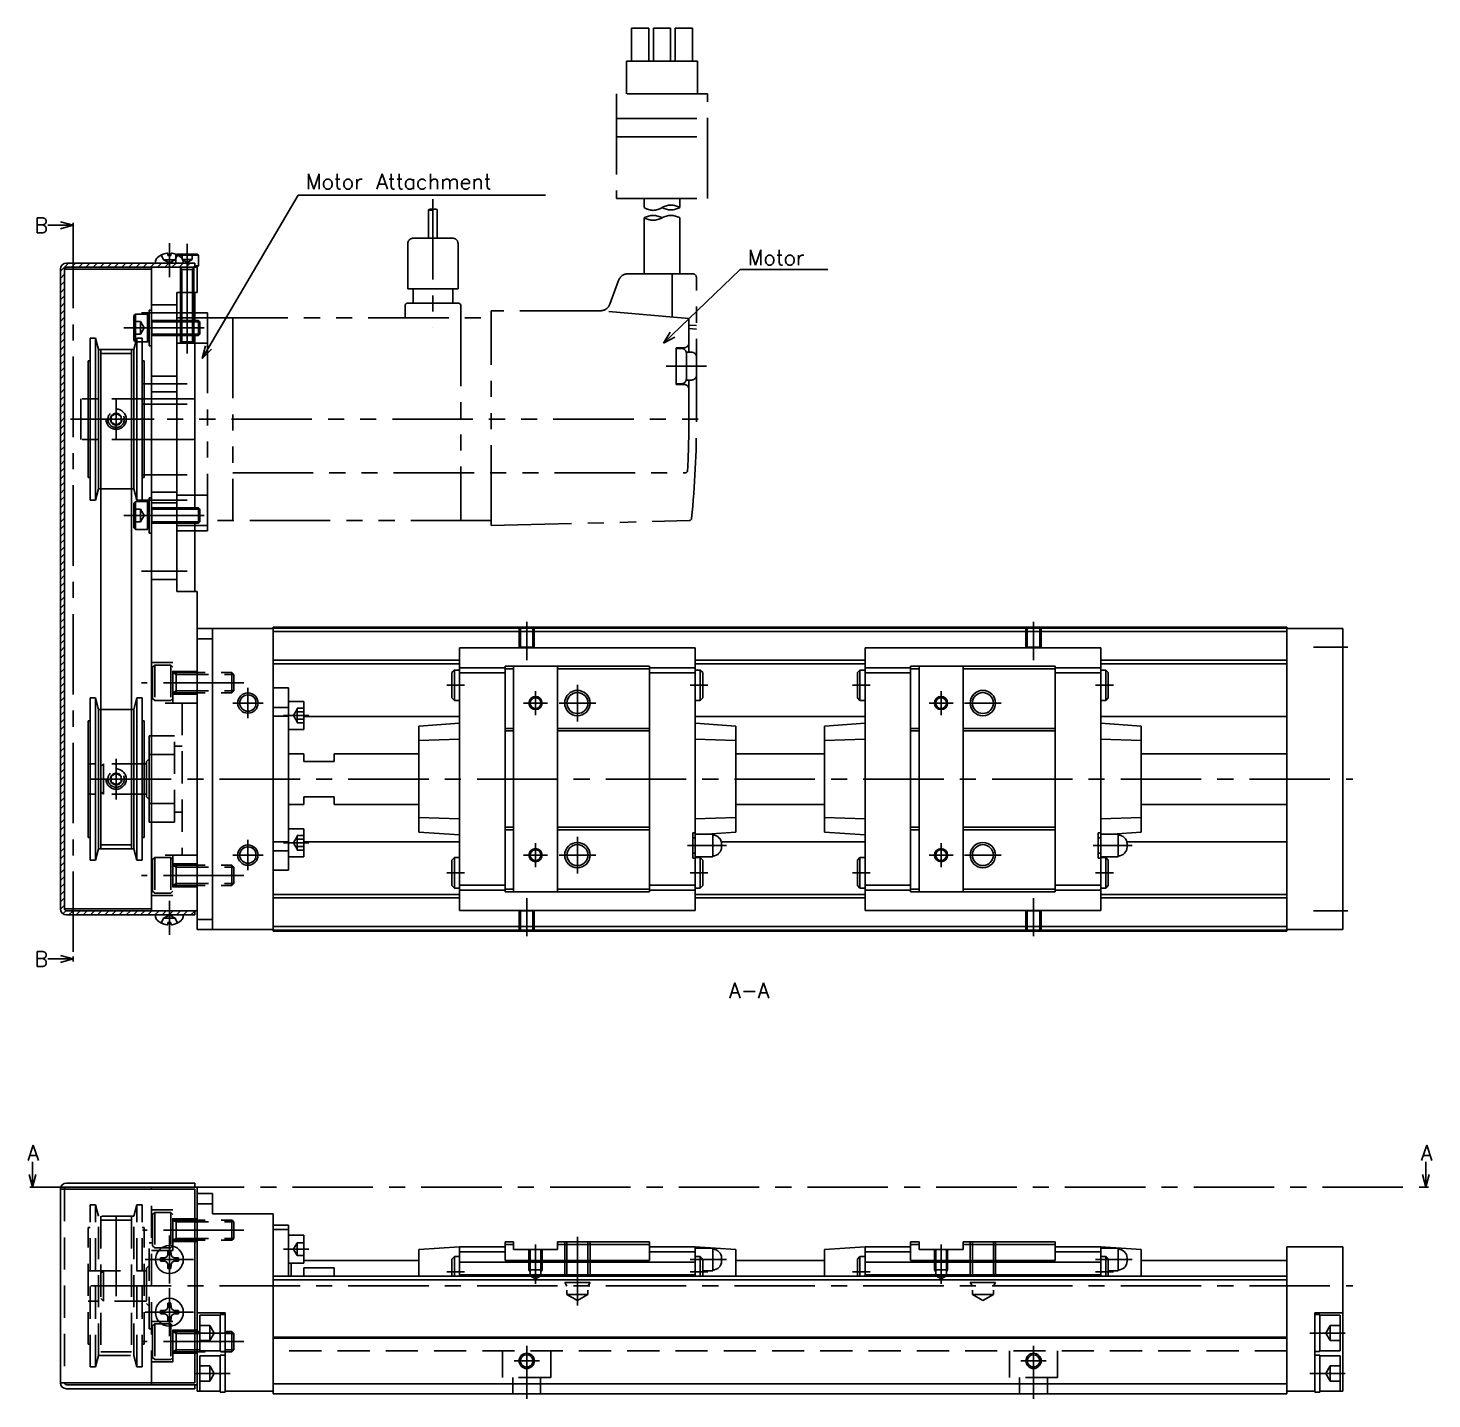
# Model space of a CAD drawing. Extents: x -2 to 523, y -8 to 279.
# Drawn here: x 246.4 to 523.4, y 9 to 279.5 of the extents above; entities that cross this region are included whole.
import ezdxf

# ---------------------------------------------------------------- set-up
doc = ezdxf.new("R2010")
doc.units = 0
doc.header["$LTSCALE"] = 0.5
for name, pattern in [('CENTER', [50.8, 31.75, -6.35, 6.35, -6.35]), ('DASHED', [19.05, 12.7, -6.35]), ('PHANTOM', [63.5, 31.75, -6.35, 6.35, -6.35, 6.35, -6.35])]:
    doc.linetypes.add(name, pattern=pattern)
doc.layers.get('0').update_dxf_attribs({"linetype": 'CONTINUOUS'})
for name, color, linetype in [('MSM_CENTER', 1, 'CENTER'), ('MSM_CONTINUOUS', 7, 'CONTINUOUS'), ('MSM_DASHED', 4, 'DASHED'), ('MSM_IMAGINARY', 6, 'PHANTOM'), ('MSM_NARROW', 5, 'CONTINUOUS'), ('MSM_PART_NUMBER', 7, 'CONTINUOUS')]:
    doc.layers.add(name, color=color, linetype=linetype)
doc.styles.get("Standard").update_dxf_attribs({"font": 'txt.shx', "height": 3, "bigfont": 'bigfont.shx'})

msp = doc.modelspace()

# ---------------------------------------------------------------- linework, layer by layer
for p, q in [((280.26, 25.5), (280.26, 18.5)), ((280.26, 17.5), (280.26, 10.5))]:
    msp.add_line(p, q)
at = {"layer": 'MSM_CENTER'}
for p, q in [((255.26, 240.06), (255.26, 96.3)), ((274.26, 237.06), (274.26, 230.3)), ((277.76, 236.9), (277.76, 215.3)), ((277.76, 223.3), (268.76, 223.3)), ((265.26, 220.3), (282.26, 220.3)), ((277.76, 209.3), (268.76, 209.3)), ((263.76, 206.3), (263.76, 198.3)), ((277.76, 205.3), (268.76, 205.3)), ((256.26, 202.3), (271.26, 202.3)), ((277.76, 191.3), (268.76, 191.3)), ((277.76, 186.3), (268.76, 186.3)), ((265.26, 183.3), (282.26, 183.3)), ((277.76, 172.3), (268.76, 172.3)), ((344.76, 162.3), (344.76, 154.79)), ((444.76, 162.3), (444.76, 154.79)), ((500.01, 157.3), (506.76, 157.3)), ((288.96, 150.3), (268.76, 150.3)), ((329.01, 149.8), (332.51, 149.8)), ((354.76, 142.67), (354.76, 149.92)), ((380.51, 149.8), (377.01, 149.8)), ((409.01, 149.8), (412.51, 149.8)), ((460.51, 149.8), (457.01, 149.8)), ((289.76, 143.3), (289.76, 149.3)), ((346.51, 143.93), (346.51, 148.66)), ((426.51, 143.93), (426.51, 148.66)), ((286.76, 146.3), (292.76, 146.3)), ((348.88, 146.3), (344.15, 146.3)), ((351.14, 146.3), (358.39, 146.3)), ((428.88, 146.3), (424.15, 146.3)), ((431.14, 146.3), (438.39, 146.3)), ((296.76, 143.85), (301.76, 143.85)), ((263.76, 135.3), (263.76, 127.3)), ((258.76, 131.3), (507.76, 131.3)), ((289.76, 119.3), (289.76, 113.3)), ((354.76, 112.67), (354.76, 119.92)), ((296.76, 118.74), (301.76, 118.74)), ((346.51, 113.93), (346.51, 118.66)), ((376.51, 118.2), (384.21, 118.2)), ((426.51, 113.93), (426.51, 118.66)), ((456.51, 118.2), (464.21, 118.2)), ((286.76, 116.3), (292.76, 116.3)), ((348.88, 116.3), (344.15, 116.3)), ((351.14, 116.3), (358.39, 116.3)), ((428.88, 116.3), (424.15, 116.3)), ((431.14, 116.3), (438.39, 116.3)), ((288.96, 112.3), (268.76, 112.3)), ((329.01, 112.8), (332.51, 112.8)), ((380.51, 112.8), (377.01, 112.8)), ((409.01, 112.8), (412.51, 112.8)), ((460.51, 112.8), (457.01, 112.8)), ((274.26, 100.54), (274.26, 107.3)), ((344.76, 100.3), (344.76, 107.81)), ((444.76, 100.3), (444.76, 107.81)), ((500.01, 105.3), (506.76, 105.3)), ((247.76, 50.8), (522.17, 50.8)), ((263.76, 29.3), (263.76, 47.05)), ((288.96, 42.3), (268.96, 42.3)), ((274.26, 41.25), (274.26, 31.75)), ((346.51, 39.5), (346.51, 31.69)), ((354.76, 41), (354.76, 27.41)), ((426.51, 39.5), (426.51, 31.69)), ((279.01, 36.5), (269.51, 36.5)), ((296.76, 38.55), (301.76, 38.55)), ((377.01, 36.5), (384.21, 36.5)), ((457.01, 36.5), (464.21, 36.5)), ((329.01, 34.1), (332.51, 34.1)), ((377.01, 34.1), (380.51, 34.1)), ((409.01, 34.1), (412.51, 34.1)), ((457.01, 34.1), (460.51, 34.1)), ((258.76, 31.3), (507.76, 31.3)), ((274.26, 30.85), (274.26, 21.35)), ((279.01, 26.1), (269.51, 26.1)), ((288.96, 20.3), (268.96, 20.3)), ((279.26, 22), (286.26, 22)), ((344.76, 19.5), (344.76, 9)), ((444.76, 19.5), (444.76, 9)), ((506.26, 22), (499.26, 22)), ((279.26, 14), (286.26, 14)), ((342.26, 16.5), (347.26, 16.5)), ((442.26, 16.5), (447.26, 16.5)), ((506.26, 14), (499.26, 14))]:
    msp.add_line(p, q, dxfattribs=at)
at = {"layer": 'MSM_CONTINUOUS'}
for p, q in [((252.76, 241.23), (255.26, 240.56)), ((255.26, 241.06), (255.26, 240.06)), ((255.26, 240.56), (250.26, 240.56)), ((255.26, 240.56), (252.76, 239.89)), ((279.26, 233.1), (253.96, 233.1)), ((271.55, 233.5), (271.51, 233.1)), ((273.93, 234.98), (273.95, 234.6)), ((273.95, 234.6), (274.58, 234.6)), ((274.59, 234.98), (274.58, 234.6)), ((275.67, 234.81), (275.76, 234.9)), ((275.76, 234.9), (279.76, 234.9)), ((280.01, 234.65), (275.98, 234.65)), ((276.98, 233.5), (277.01, 233.1)), ((279.26, 233.1), (279.26, 232.3)), ((279.76, 234.9), (280.01, 234.65)), ((280.01, 234.65), (280.01, 232.55)), ((252.76, 231.9), (252.76, 105.7)), ((253.56, 231.9), (253.56, 105.7)), ((253.56, 231.9), (270.76, 231.9)), ((279.76, 232.3), (253.96, 232.3)), ((270.76, 105.3), (270.76, 232.3)), ((280.01, 232.55), (279.26, 232.55)), ((279.76, 232.3), (280.01, 232.55)), ((279.76, 232.3), (279.76, 227.3)), ((275.76, 227.3), (275.76, 168.3)), ((275.76, 227.3), (279.76, 227.3)), ((276.46, 227.3), (276.46, 221.8)), ((279.06, 227.3), (279.06, 221.8)), ((279.26, 227.3), (279.26, 221.8)), ((267.26, 222.75), (267.56, 223.05)), ((267.26, 222.75), (267.26, 217.85)), ((267.56, 223.05), (269.96, 223.05)), ((267.56, 223.05), (267.56, 217.55)), ((270.26, 222.75), (269.96, 223.05)), ((269.96, 217.55), (269.96, 223.05)), ((270.76, 223.8), (270.26, 223.8)), ((270.26, 216.8), (270.26, 223.8)), ((275.76, 221.8), (279.99, 221.8)), ((279.99, 221.8), (280.26, 221.53)), ((279.99, 218.8), (279.99, 221.8)), ((280.26, 219.07), (279.99, 218.8)), ((280.26, 221.53), (280.26, 219.07)), ((258.62, 218.3), (258.62, 186.3)), ((259.66, 218.3), (258.62, 218.3)), ((259.66, 218.3), (259.66, 186.3)), ((260.26, 216.05), (259.66, 218.3)), ((260.26, 216.05), (260.26, 188.55)), ((267.26, 216.05), (260.26, 216.05)), ((260.76, 216.05), (260.76, 117.55)), ((266.76, 216.05), (266.76, 117.55)), ((267.86, 218.3), (267.26, 216.05)), ((267.56, 217.55), (267.26, 217.85)), ((267.26, 216.05), (267.26, 188.55)), ((267.56, 217.55), (267.66, 217.55)), ((268.9, 218.3), (267.86, 218.3)), ((267.86, 218.3), (267.86, 186.3)), ((268.9, 218.3), (268.9, 186.3)), ((268.9, 217.55), (269.96, 217.55)), ((270.26, 217.85), (269.96, 217.55)), ((270.26, 216.8), (270.76, 216.8)), ((275.76, 218.8), (279.99, 218.8)), ((276.46, 218.8), (276.46, 217.54)), ((279.06, 217.54), (276.46, 217.54)), ((276.7, 217.3), (276.46, 217.54)), ((278.82, 217.3), (276.7, 217.3)), ((278.82, 217.3), (279.06, 217.54)), ((279.06, 218.8), (279.06, 217.54)), ((279.26, 218.8), (279.26, 184.8)), ((258.26, 213.8), (258.26, 190.8)), ((258.62, 213.8), (258.26, 213.8)), ((269.26, 213.8), (268.9, 213.8)), ((269.26, 213.8), (269.26, 190.8)), ((258.26, 190.8), (258.62, 190.8)), ((259.66, 186.3), (260.26, 188.55)), ((260.26, 188.55), (260.76, 188.55)), ((266.76, 188.55), (267.26, 188.55)), ((267.26, 188.55), (267.86, 186.3)), ((268.9, 190.8), (269.26, 190.8)), ((258.62, 186.3), (259.66, 186.3)), ((267.26, 185.75), (267.56, 186.05)), ((267.26, 185.75), (267.26, 180.85)), ((267.56, 186.05), (269.96, 186.05)), ((267.56, 186.05), (267.56, 180.55)), ((267.86, 186.3), (268.9, 186.3)), ((270.26, 185.75), (269.96, 186.05)), ((269.96, 180.55), (269.96, 186.05)), ((270.76, 186.8), (270.26, 186.8)), ((270.26, 179.8), (270.26, 186.8)), ((275.76, 184.8), (279.99, 184.8)), ((279.99, 184.8), (280.26, 184.53)), ((279.99, 181.8), (279.99, 184.8)), ((280.26, 184.53), (280.26, 182.07)), ((267.56, 180.55), (267.26, 180.85)), ((267.56, 180.55), (269.96, 180.55)), ((270.26, 180.85), (269.96, 180.55)), ((275.76, 181.8), (279.99, 181.8)), ((279.26, 181.8), (279.26, 168.3)), ((280.26, 182.07), (279.99, 181.8)), ((270.26, 179.8), (270.76, 179.8)), ((275.76, 168.3), (279.76, 168.3)), ((279.76, 168.3), (279.76, 101.6)), ((294.76, 161), (279.76, 161)), ((282.76, 161), (282.76, 101.6)), ((494.76, 161.3), (294.76, 161.3)), ((294.76, 101.3), (294.76, 161.3)), ((494.76, 161.1), (294.76, 161.1)), ((494.76, 161.3), (494.76, 101.3)), ((505.76, 161), (494.76, 161)), ((505.76, 161), (505.76, 101.6)), ((282.76, 159), (279.76, 159)), ((494.76, 160.4), (294.76, 160.4)), ((378.01, 157.2), (331.51, 157.2)), ((331.51, 157.2), (331.51, 105.4)), ((378.01, 157.2), (378.01, 105.4)), ((458.01, 157.2), (411.51, 157.2)), ((411.51, 157.2), (411.51, 105.4)), ((458.01, 157.2), (458.01, 105.4)), ((331.51, 154.75), (294.76, 154.75)), ((331.51, 154.05), (294.76, 154.05)), ((330.51, 152.8), (330.01, 152.3)), ((330.51, 146.8), (330.51, 152.8)), ((331.51, 152.8), (330.51, 152.8)), ((340.51, 153.25), (331.51, 153.25)), ((340.51, 153.55), (340.51, 109.05)), ((369.01, 153.55), (340.51, 153.55)), ((342.16, 153.05), (340.51, 153.05)), ((342.16, 153.55), (342.16, 109.05)), ((350.86, 153.55), (350.86, 109.05)), ((369.01, 153.05), (350.86, 153.05)), ((369.01, 153.55), (369.01, 109.05)), ((378.01, 153.25), (369.01, 153.25)), ((411.51, 154.75), (378.01, 154.75)), ((411.51, 154.05), (378.01, 154.05)), ((379.01, 152.8), (378.01, 152.8)), ((379.51, 152.3), (379.01, 152.8)), ((379.01, 146.8), (379.01, 152.8)), ((410.51, 152.8), (410.01, 152.3)), ((410.51, 146.8), (410.51, 152.8)), ((411.51, 152.8), (410.51, 152.8)), ((420.51, 153.25), (411.51, 153.25)), ((420.51, 153.55), (420.51, 109.05)), ((449.01, 153.55), (420.51, 153.55)), ((422.16, 153.05), (420.51, 153.05)), ((422.16, 153.55), (422.16, 109.05)), ((430.86, 153.55), (430.86, 109.05)), ((449.01, 153.05), (430.86, 153.05)), ((449.01, 153.55), (449.01, 109.05)), ((458.01, 153.25), (449.01, 153.25)), ((494.76, 154.75), (458.01, 154.75)), ((494.76, 154.05), (458.01, 154.05)), ((459.01, 152.8), (458.01, 152.8)), ((459.51, 152.3), (459.01, 152.8)), ((459.01, 146.8), (459.01, 152.8)), ((330.01, 147.3), (330.01, 152.3)), ((340.51, 152.25), (331.51, 152.25)), ((378.01, 152.25), (369.01, 152.25)), ((379.51, 147.3), (379.51, 152.3)), ((410.01, 147.3), (410.01, 152.3)), ((420.51, 152.25), (411.51, 152.25)), ((458.01, 152.25), (449.01, 152.25)), ((459.51, 147.3), (459.51, 152.3)), ((258.62, 147.3), (258.62, 115.3)), ((259.66, 147.3), (258.62, 147.3)), ((259.66, 147.3), (259.66, 115.3)), ((260.26, 145.05), (259.66, 147.3)), ((267.86, 147.3), (267.26, 145.05)), ((267.86, 147.3), (267.86, 115.3)), ((268.9, 147.3), (267.86, 147.3)), ((268.9, 147.3), (268.9, 115.3)), ((297.76, 149.3), (294.76, 149.3)), ((297.76, 149.3), (297.76, 113.3)), ((330.01, 147.3), (330.51, 146.8)), ((330.51, 146.8), (331.51, 146.8)), ((378.01, 146.8), (379.01, 146.8)), ((379.01, 146.8), (379.51, 147.3)), ((410.01, 147.3), (410.51, 146.8)), ((410.51, 146.8), (411.51, 146.8)), ((458.01, 146.8), (459.01, 146.8)), ((459.01, 146.8), (459.51, 147.3)), ((260.76, 145.05), (260.26, 145.05)), ((260.26, 145.05), (260.26, 117.55)), ((267.26, 145.05), (266.76, 145.05)), ((267.26, 145.05), (267.26, 117.55)), ((297.76, 145.43), (294.76, 145.43)), ((300.76, 146.6), (297.76, 146.6)), ((300.76, 146.6), (300.76, 141.1)), ((258.26, 142.8), (258.26, 119.8)), ((258.62, 142.8), (258.26, 142.8)), ((269.26, 142.8), (268.9, 142.8)), ((269.26, 142.8), (269.26, 119.8)), ((297.76, 143.68), (294.76, 143.68)), ((331.51, 143.66), (300.76, 143.66)), ((331.51, 142.3), (323.51, 141.77)), ((323.51, 120.83), (323.51, 141.77)), ((342.16, 141.3), (340.51, 141.3)), ((369.01, 141.3), (350.86, 141.3)), ((411.51, 143.66), (378.01, 143.66)), ((386.01, 141.77), (378.01, 142.3)), ((386.01, 141.77), (386.01, 120.83)), ((411.51, 142.3), (403.51, 141.77)), ((403.51, 120.83), (403.51, 141.77)), ((422.16, 141.3), (420.51, 141.3)), ((449.01, 141.3), (430.86, 141.3)), ((494.76, 143.66), (458.01, 143.66)), ((466.01, 141.77), (458.01, 142.3)), ((466.01, 141.77), (466.01, 120.83)), ((270.26, 122.8), (270.26, 139.8)), ((270.76, 139.8), (270.26, 139.8)), ((297.76, 141.1), (300.76, 141.1)), ((331.51, 139.16), (323.51, 138.9)), ((342.16, 140.8), (340.51, 140.8)), ((369.01, 140.8), (350.86, 140.8)), ((386.01, 138.9), (378.01, 139.16)), ((411.51, 139.16), (403.51, 138.9)), ((422.16, 140.8), (420.51, 140.8)), ((449.01, 140.8), (430.86, 140.8)), ((466.01, 138.9), (458.01, 139.16)), ((270.26, 136.12), (270.76, 136.12)), ((300.76, 136.3), (297.76, 136.3)), ((300.76, 136.3), (300.76, 134.8)), ((306.76, 136.3), (306.76, 134.8)), ((323.51, 136.3), (306.76, 136.3)), ((403.51, 136.3), (386.01, 136.3)), ((494.76, 136.3), (466.01, 136.3)), ((269.26, 134.3), (269.76, 134.3)), ((270.26, 135.3), (269.76, 134.8)), ((269.76, 134.8), (269.76, 127.8)), ((306.76, 134.8), (300.76, 134.8)), ((269.76, 128.3), (269.26, 128.3)), ((269.76, 127.8), (270.26, 127.3)), ((300.76, 127.8), (306.76, 127.8)), ((300.76, 127.8), (300.76, 126.3)), ((306.76, 127.8), (306.76, 126.3)), ((270.26, 126.48), (270.76, 126.48)), ((297.76, 126.3), (300.76, 126.3)), ((306.76, 126.3), (323.51, 126.3)), ((386.01, 126.3), (403.51, 126.3)), ((466.01, 126.3), (494.76, 126.3)), ((270.76, 122.8), (270.26, 122.8)), ((323.51, 123.7), (331.51, 123.44)), ((378.01, 123.44), (386.01, 123.7)), ((403.51, 123.7), (411.51, 123.44)), ((458.01, 123.44), (466.01, 123.7)), ((258.26, 119.8), (258.62, 119.8)), ((268.9, 119.8), (269.26, 119.8)), ((300.76, 121.49), (297.76, 121.49)), ((300.76, 121.49), (300.76, 115.99)), ((323.51, 120.83), (331.51, 120.3)), ((342.16, 121.8), (340.51, 121.8)), ((342.16, 121.3), (340.51, 121.3)), ((369.01, 121.8), (350.86, 121.8)), ((369.01, 121.3), (350.86, 121.3)), ((377.51, 120.7), (377.51, 115.7)), ((377.51, 120.7), (378.01, 120.7)), ((378.01, 119.7), (377.51, 119.7)), ((381.46, 120.45), (378.01, 120.45)), ((380.27, 120.45), (386.01, 120.83)), ((381.46, 120.45), (381.46, 115.95)), ((403.51, 120.83), (411.51, 120.3)), ((422.16, 121.8), (420.51, 121.8)), ((422.16, 121.3), (420.51, 121.3)), ((449.01, 121.8), (430.86, 121.8)), ((449.01, 121.3), (430.86, 121.3)), ((457.51, 120.7), (457.51, 115.7)), ((457.51, 120.7), (458.01, 120.7)), ((458.01, 119.7), (457.51, 119.7)), ((461.46, 120.45), (458.01, 120.45)), ((460.27, 120.45), (466.01, 120.83)), ((461.46, 120.45), (461.46, 115.95)), ((259.66, 115.3), (260.26, 117.55)), ((260.26, 117.55), (267.26, 117.55)), ((267.26, 117.55), (267.86, 115.3)), ((297.76, 118.92), (294.76, 118.92)), ((297.76, 117.17), (294.76, 117.17)), ((331.51, 118.94), (300.76, 118.94)), ((377.51, 116.7), (378.01, 116.7)), ((411.51, 118.94), (383.15, 118.94)), ((383.21, 118.5), (383.21, 117.9)), ((457.51, 116.7), (458.01, 116.7)), ((494.76, 118.94), (463.15, 118.94)), ((463.21, 118.5), (463.21, 117.9)), ((258.62, 115.3), (259.66, 115.3)), ((267.86, 115.3), (268.9, 115.3)), ((297.76, 115.99), (300.76, 115.99)), ((330.51, 115.8), (330.01, 115.3)), ((330.01, 115.3), (330.01, 110.3)), ((331.51, 115.8), (330.51, 115.8)), ((330.51, 115.8), (330.51, 109.8)), ((377.51, 115.7), (378.01, 115.7)), ((378.01, 115.95), (381.46, 115.95)), ((379.01, 115.8), (378.01, 115.8)), ((379.01, 115.8), (379.01, 109.8)), ((379.51, 115.3), (379.01, 115.8)), ((379.51, 115.3), (379.51, 110.3)), ((410.51, 115.8), (410.01, 115.3)), ((410.01, 115.3), (410.01, 110.3)), ((411.51, 115.8), (410.51, 115.8)), ((410.51, 115.8), (410.51, 109.8)), ((457.51, 115.7), (458.01, 115.7)), ((458.01, 115.95), (461.46, 115.95)), ((459.01, 115.8), (458.01, 115.8)), ((459.01, 115.8), (459.01, 109.8)), ((459.51, 115.3), (459.01, 115.8)), ((459.51, 115.3), (459.51, 110.3)), ((294.76, 113.3), (297.76, 113.3)), ((331.51, 108.55), (294.76, 108.55)), ((330.01, 110.3), (330.51, 109.8)), ((330.51, 109.8), (331.51, 109.8)), ((340.51, 110.35), (331.51, 110.35)), ((340.51, 109.35), (331.51, 109.35)), ((342.16, 109.55), (340.51, 109.55)), ((369.01, 109.05), (340.51, 109.05)), ((369.01, 109.55), (350.86, 109.55)), ((378.01, 110.35), (369.01, 110.35)), ((378.01, 109.35), (369.01, 109.35)), ((378.01, 109.8), (379.01, 109.8)), ((411.51, 108.55), (378.01, 108.55)), ((379.01, 109.8), (379.51, 110.3)), ((410.01, 110.3), (410.51, 109.8)), ((410.51, 109.8), (411.51, 109.8)), ((420.51, 110.35), (411.51, 110.35)), ((420.51, 109.35), (411.51, 109.35)), ((422.16, 109.55), (420.51, 109.55)), ((449.01, 109.05), (420.51, 109.05)), ((449.01, 109.55), (430.86, 109.55)), ((458.01, 110.35), (449.01, 110.35)), ((458.01, 109.35), (449.01, 109.35)), ((458.01, 109.8), (459.01, 109.8)), ((494.76, 108.55), (458.01, 108.55)), ((459.01, 109.8), (459.51, 110.3)), ((253.56, 105.7), (270.76, 105.7)), ((253.96, 105.3), (279.76, 105.3)), ((279.26, 105.3), (279.26, 104.5)), ((331.51, 107.85), (294.76, 107.85)), ((331.51, 105.4), (378.01, 105.4)), ((411.51, 107.85), (378.01, 107.85)), ((411.51, 105.4), (458.01, 105.4)), ((494.76, 107.85), (458.01, 107.85)), ((253.96, 104.5), (279.26, 104.5)), ((271.55, 104.1), (271.51, 104.5)), ((273.93, 102.62), (273.95, 103)), ((274.58, 103), (273.95, 103)), ((274.59, 102.62), (274.58, 103)), ((276.98, 104.1), (277.01, 104.5)), ((282.76, 103.6), (279.76, 103.6)), ((294.76, 101.6), (279.76, 101.6)), ((494.76, 102.2), (294.76, 102.2)), ((494.76, 101.5), (294.76, 101.5)), ((494.76, 101.3), (294.76, 101.3)), ((505.76, 101.6), (494.76, 101.6)), ((255.26, 95.8), (250.26, 95.8)), ((252.76, 96.47), (255.26, 95.8)), ((255.26, 95.8), (252.76, 95.13)), ((255.26, 96.3), (255.26, 95.3)), ((247.26, 50.8), (247.26, 55.8)), ((522.17, 50.8), (522.17, 55.8)), ((247.26, 50.8), (246.59, 53.3)), ((247.93, 53.3), (247.26, 50.8)), ((522.17, 50.8), (521.5, 53.3)), ((522.84, 53.3), (522.17, 50.8)), ((247.76, 50.8), (246.76, 50.8)), ((252.76, 50.4), (279.26, 50.4)), ((252.76, 50.4), (252.76, 12.2)), ((253.96, 51.6), (279.26, 51.6)), ((253.96, 50.8), (279.76, 50.8)), ((270.76, 50.4), (270.76, 50.8)), ((279.26, 50.8), (279.26, 51.6)), ((279.26, 50.4), (279.26, 12.2)), ((279.76, 50.8), (279.76, 10.5)), ((522.67, 50.8), (521.67, 50.8)), ((282.76, 49.5), (279.76, 49.5)), ((282.76, 47.5), (279.76, 47.5)), ((282.76, 45.5), (282.76, 49.5)), ((282.76, 45.5), (294.76, 45.5)), ((294.76, 45.5), (294.76, 10)), ((297.76, 43.3), (294.76, 43.3)), ((297.76, 42.45), (294.76, 42.45)), ((297.76, 43.3), (297.76, 33.2)), ((300.76, 41.3), (297.76, 41.3)), ((300.76, 41.3), (300.76, 35.8)), ((323.51, 38.5), (331.51, 39)), ((340.51, 39), (331.51, 39)), ((331.51, 33.2), (331.51, 39)), ((340.51, 40), (340.51, 36.29)), ((342.16, 40), (340.51, 40)), ((342.16, 39.5), (340.51, 39.5)), ((342.16, 40), (342.16, 38.5)), ((350.86, 40), (350.86, 38.5)), ((369.01, 40), (350.86, 40)), ((369.01, 39.5), (350.86, 39.5)), ((369.01, 40), (369.01, 36.29)), ((378.01, 39), (369.01, 39)), ((378.01, 39), (386.01, 38.5)), ((378.01, 33.2), (378.01, 39)), ((403.51, 38.5), (411.51, 39)), ((420.51, 39), (411.51, 39)), ((411.51, 33.2), (411.51, 39)), ((420.51, 40), (420.51, 36.29)), ((422.16, 40), (420.51, 40)), ((422.16, 39.5), (420.51, 39.5)), ((422.16, 40), (422.16, 38.5)), ((430.86, 40), (430.86, 38.5)), ((449.01, 40), (430.86, 40)), ((449.01, 39.5), (430.86, 39.5)), ((449.01, 40), (449.01, 36.29)), ((458.01, 39), (449.01, 39)), ((458.01, 39), (466.01, 38.5)), ((458.01, 33.2), (458.01, 39)), ((494.76, 39), (494.76, 10)), ((505.76, 39), (494.76, 39)), ((505.76, 39), (505.76, 10.5)), ((273.34, 36.83), (272.49, 36.82)), ((273.34, 36.17), (272.49, 36.18)), ((273.34, 36.83), (273.74, 37.02)), ((273.34, 36.17), (273.74, 35.98)), ((273.93, 37.42), (273.74, 37.02)), ((273.93, 37.42), (273.95, 38.27)), ((274.59, 37.42), (274.58, 38.27)), ((274.59, 37.42), (274.78, 37.02)), ((275.19, 36.83), (274.78, 37.02)), ((275.19, 36.17), (274.78, 35.98)), ((275.19, 36.83), (276.03, 36.82)), ((275.19, 36.17), (276.03, 36.18)), ((300.76, 36.3), (323.51, 36.3)), ((323.51, 33.2), (323.51, 38.5)), ((330.51, 37.1), (330.01, 36.6)), ((330.01, 36.6), (330.01, 33.2)), ((331.51, 37.1), (330.51, 37.1)), ((330.51, 37.1), (330.51, 33.2)), ((340.51, 38), (331.51, 38)), ((369.01, 36.29), (340.51, 36.29)), ((350.86, 38.5), (342.16, 38.5)), ((378.01, 38), (369.01, 38)), ((381.46, 38.75), (378.01, 38.75)), ((379.01, 37.1), (378.01, 37.1)), ((379.51, 36.6), (379.01, 37.1)), ((379.01, 37.1), (379.01, 33.2)), ((379.51, 36.6), (379.51, 33.2)), ((381.46, 38.75), (381.46, 34.25)), ((383.21, 36.8), (383.21, 36.2)), ((386.01, 38.5), (386.01, 33.2)), ((386.01, 36.3), (403.51, 36.3)), ((403.51, 33.2), (403.51, 38.5)), ((410.51, 37.1), (410.01, 36.6)), ((410.01, 36.6), (410.01, 33.2)), ((411.51, 37.1), (410.51, 37.1)), ((410.51, 37.1), (410.51, 33.2)), ((420.51, 38), (411.51, 38)), ((449.01, 36.29), (420.51, 36.29)), ((430.86, 38.5), (422.16, 38.5)), ((458.01, 38), (449.01, 38)), ((461.46, 38.75), (458.01, 38.75)), ((459.01, 37.1), (458.01, 37.1)), ((459.51, 36.6), (459.01, 37.1)), ((459.01, 37.1), (459.01, 33.2)), ((459.51, 36.6), (459.51, 33.2)), ((461.46, 38.75), (461.46, 34.25)), ((463.21, 36.8), (463.21, 36.2)), ((466.01, 38.5), (466.01, 33.2)), ((466.01, 36.3), (494.76, 36.3)), ((273.93, 35.58), (273.74, 35.98)), ((273.93, 35.58), (273.95, 34.73)), ((274.59, 35.58), (274.58, 34.73)), ((274.59, 35.58), (274.78, 35.98)), ((297.76, 35.8), (300.76, 35.8)), ((298.26, 33.2), (298.26, 35.8)), ((300.76, 34.87), (306.76, 34.87)), ((300.76, 34.87), (300.76, 33.2)), ((306.76, 34.87), (306.76, 33.2)), ((378.01, 36), (331.51, 36)), ((378.01, 33.5), (331.51, 33.5)), ((379.51, 34.25), (381.46, 34.25)), ((458.01, 36), (411.51, 36)), ((458.01, 33.5), (411.51, 33.5)), ((459.51, 34.25), (461.46, 34.25)), ((494.76, 33.2), (294.76, 33.2)), ((494.76, 32.5), (294.76, 32.5)), ((273.93, 27.02), (273.95, 27.87)), ((274.59, 27.02), (274.58, 27.87)), ((273.34, 26.43), (272.49, 26.42)), ((273.34, 25.77), (272.49, 25.78)), ((273.34, 26.43), (273.74, 26.62)), ((273.34, 25.77), (273.74, 25.58)), ((273.93, 27.02), (273.74, 26.62)), ((273.93, 25.18), (273.74, 25.58)), ((273.93, 25.18), (273.95, 24.33)), ((274.59, 25.18), (274.58, 24.33)), ((274.59, 27.02), (274.78, 26.62)), ((274.59, 25.18), (274.78, 25.58)), ((275.19, 26.43), (274.78, 26.62)), ((275.19, 25.77), (274.78, 25.58)), ((275.19, 26.43), (276.03, 26.42)), ((275.19, 25.77), (276.03, 25.78)), ((285.26, 26), (279.76, 26)), ((284.26, 25.5), (280.26, 25.5)), ((285.26, 25.65), (284.26, 25.65)), ((284.26, 25.65), (284.26, 18.35)), ((285.26, 26), (285.26, 10.35)), ((505.76, 26), (500.26, 26)), ((500.26, 26), (500.26, 10.35)), ((501.26, 25.65), (500.26, 25.65)), ((501.26, 25.65), (501.26, 18.35)), ((505.26, 25.5), (501.26, 25.5)), ((505.26, 25.5), (505.26, 18.5)), ((494.76, 21.2), (294.76, 21.2)), ((494.76, 21), (294.76, 21)), ((280.26, 18.5), (284.26, 18.5)), ((284.26, 17.5), (280.26, 17.5)), ((284.26, 18.35), (285.26, 18.35)), ((285.26, 17.65), (284.26, 17.65)), ((284.26, 17.65), (284.26, 10.35)), ((500.26, 18.35), (501.26, 18.35)), ((501.26, 17.65), (500.26, 17.65)), ((501.26, 18.5), (505.26, 18.5)), ((501.26, 17.65), (501.26, 10.35)), ((505.26, 17.5), (501.26, 17.5)), ((505.26, 17.5), (505.26, 10.5)), ((252.76, 12.2), (279.26, 12.2)), ((253.96, 11.8), (279.76, 11.8)), ((270.76, 11.8), (270.76, 12.2)), ((279.26, 11), (279.26, 11.8)), ((494.76, 12), (294.76, 12)), ((253.96, 11), (279.26, 11)), ((284.26, 10.5), (279.76, 10.5)), ((284.26, 10.35), (285.26, 10.35)), ((294.76, 10.5), (285.26, 10.5)), ((494.76, 10), (294.76, 10)), ((500.26, 10.5), (494.76, 10.5)), ((500.26, 10.35), (501.26, 10.35)), ((501.26, 10.5), (505.76, 10.5))]:
    msp.add_line(p, q, dxfattribs=at)
for centre, radius in [((289.76, 146.3), 1.62), ((346.51, 146.3), 1.06), ((346.51, 146.3), 1.06), ((354.76, 146.3), 2.07), ((354.76, 146.3), 2.07), ((426.51, 146.3), 1.06), ((426.51, 146.3), 1.06), ((434.76, 146.3), 2.07), ((434.76, 146.3), 2.07), ((289.76, 116.3), 1.62), ((346.51, 116.3), 1.06), ((346.51, 116.3), 1.06), ((354.76, 116.3), 2.07), ((354.76, 116.3), 2.07), ((426.51, 116.3), 1.06), ((426.51, 116.3), 1.06), ((434.76, 116.3), 2.07), ((434.76, 116.3), 2.07), ((274.26, 36.5), 2.75), ((274.26, 26.1), 2.75), ((344.76, 16.5), 1.23), ((444.76, 16.5), 1.23)]:
    msp.add_circle(centre, radius, dxfattribs=at)
for centre, radius, start, end in [((253.96, 231.9), 1.2, 90, 180), ((272.54, 233.42), 1, 133.4267, 175), ((274.26, 231.6), 3.5, 98.5396, 133.4267), ((273.73, 234.78), 0.284, 44.1872, 87.0617), ((274.8, 234.78), 0.284, 92.9383, 135.8128), ((274.26, 231.6), 3.5, 46.5733, 81.4604), ((275.98, 233.42), 1, 5, 46.5733), ((253.96, 231.9), 0.4, 90, 180), ((381.46, 118.5), 1.75, 0, 90), ((461.46, 118.5), 1.75, 0, 90), ((381.46, 117.9), 1.75, 270, 0), ((461.46, 117.9), 1.75, 270, 0), ((253.96, 105.7), 1.2, 180, 270), ((253.96, 105.7), 0.4, 180, 270), ((272.54, 104.18), 1, 185, 226.5733), ((274.26, 106), 3.5, 226.5733, 261.4604), ((273.73, 102.82), 0.284, 272.9383, 315.8128), ((274.8, 102.82), 0.284, 224.1872, 267.0617), ((274.26, 106), 3.5, 278.5396, 313.4267), ((275.98, 104.18), 1, 313.4267, 355), ((253.96, 50.4), 1.2, 90, 180), ((253.96, 50.4), 0.4, 90, 180), ((274.26, 36.5), 1.8, 169.8876, 190.1124), ((274.26, 36.5), 1.8, 79.8876, 100.1124), ((274.26, 36.5), 1.8, 349.8876, 10.1124), ((381.46, 36.8), 1.75, 0, 90), ((381.46, 36.2), 1.75, 270, 0), ((461.46, 36.8), 1.75, 0, 90), ((461.46, 36.2), 1.75, 270, 0), ((274.26, 36.5), 1.8, 259.8876, 280.1124), ((274.26, 26.1), 1.8, 79.8876, 100.1124), ((274.26, 26.1), 1.8, 169.8876, 190.1124), ((274.26, 26.1), 1.8, 349.8876, 10.1124), ((274.26, 26.1), 1.8, 259.8876, 280.1124), ((253.96, 12.2), 1.2, 180, 270), ((253.96, 12.2), 0.4, 180, 270)]:
    msp.add_arc(centre, radius, start, end, dxfattribs=at)
at = {"layer": 'MSM_DASHED'}
for p, q in [((272.65, 234.71), (273.12, 233.77)), ((274.26, 233.17), (273.12, 233.77)), ((273.12, 233.77), (275.41, 233.77)), ((274.26, 233.17), (275.41, 233.77)), ((275.87, 234.71), (275.41, 233.77)), ((275.51, 234.65), (275.67, 234.81)), ((275.51, 234.65), (275.51, 233.1)), ((275.98, 234.65), (275.51, 234.65)), ((276.76, 233.8), (276.76, 234.9)), ((276.76, 233.8), (278.76, 233.8)), ((277.76, 233.22), (276.76, 233.8)), ((277.76, 234.9), (277.76, 233.8)), ((278.76, 233.8), (277.76, 233.22)), ((278.76, 233.8), (278.76, 234.9)), ((276.46, 232.2), (276.46, 227.3)), ((279.06, 231.81), (276.46, 231.81)), ((276.7, 231.81), (276.7, 227.3)), ((278.82, 231.81), (278.82, 227.3)), ((279.06, 232.2), (279.06, 227.3)), ((270.76, 224.9), (275.76, 224.9)), ((270.76, 221.8), (275.76, 221.8)), ((270.8, 221.8), (270.8, 218.8)), ((267.26, 221.55), (268.56, 221.55)), ((267.26, 220.3), (268.56, 220.3)), ((267.26, 219.05), (268.56, 219.05)), ((268.56, 221.55), (268.56, 219.05)), ((268.56, 221.55), (269.28, 220.3)), ((269.28, 220.3), (268.56, 219.05)), ((270.76, 221.55), (270.8, 221.53)), ((270.76, 219.05), (270.8, 219.07)), ((270.8, 221.53), (275.76, 221.53)), ((270.8, 219.07), (275.76, 219.07)), ((267.66, 217.55), (268.9, 217.55)), ((270.76, 218.8), (275.76, 218.8)), ((260.76, 215.29), (266.76, 215.29)), ((270.76, 210.8), (275.76, 210.8)), ((269.26, 206.3), (258.26, 206.3)), ((270.76, 207.7), (275.76, 207.7)), ((263.76, 203.45), (262.76, 202.88)), ((262.76, 202.88), (262.76, 201.72)), ((264.76, 202.88), (263.76, 203.45)), ((264.76, 201.72), (264.76, 202.88)), ((262.76, 201.72), (263.76, 201.15)), ((263.76, 201.15), (264.76, 201.72)), ((269.26, 198.3), (258.26, 198.3)), ((260.76, 188.55), (266.76, 188.55)), ((270.76, 187.9), (275.76, 187.9)), ((270.76, 185.8), (275.76, 185.8)), ((267.26, 184.55), (268.56, 184.55)), ((267.26, 183.3), (268.56, 183.3)), ((268.56, 184.55), (268.56, 182.05)), ((268.56, 184.55), (269.28, 183.3)), ((269.28, 183.3), (268.56, 182.05)), ((270.76, 184.8), (275.76, 184.8)), ((270.76, 184.55), (270.8, 184.53)), ((270.8, 184.8), (270.8, 181.8)), ((270.8, 184.53), (275.76, 184.53)), ((267.26, 182.05), (268.56, 182.05)), ((270.76, 182.05), (270.8, 182.07)), ((270.76, 181.8), (275.76, 181.8)), ((270.8, 182.07), (275.76, 182.07)), ((270.76, 170.7), (275.76, 170.7)), ((343.26, 161.3), (343.26, 157.3)), ((343.53, 157.2), (343.53, 161.3)), ((345.99, 161.3), (345.99, 157.2)), ((346.26, 161.3), (346.26, 157.3)), ((443.26, 161.3), (443.26, 157.3)), ((443.53, 157.2), (443.53, 161.3)), ((445.99, 161.3), (445.99, 157.2)), ((446.26, 161.3), (446.26, 157.3)), ((343.32, 157.2), (343.26, 157.3)), ((343.26, 157.3), (346.26, 157.3)), ((346.2, 157.2), (346.26, 157.3)), ((443.32, 157.2), (443.26, 157.3)), ((443.26, 157.3), (446.26, 157.3)), ((446.2, 157.2), (446.26, 157.3)), ((274.96, 154.3), (270.76, 154.3)), ((270.96, 153.4), (271.36, 153.8)), ((270.96, 153.4), (270.96, 147.2)), ((271.36, 153.8), (271.36, 146.8)), ((271.36, 153.8), (274.56, 153.8)), ((274.56, 153.8), (274.56, 146.8)), ((274.96, 153.4), (274.56, 153.8)), ((274.96, 146.3), (274.96, 154.3)), ((274.96, 152.55), (279.76, 152.55)), ((274.96, 152.3), (286.58, 152.3)), ((274.96, 152.3), (275.62, 151.92)), ((275.62, 152.3), (275.62, 148.3)), ((275.62, 151.92), (286.96, 151.92)), ((286.58, 148.3), (286.58, 152.3)), ((286.96, 151.92), (286.58, 152.3)), ((286.96, 148.68), (286.96, 151.92)), ((271.36, 146.8), (270.96, 147.2)), ((271.36, 146.8), (274.56, 146.8)), ((274.56, 146.8), (274.96, 147.2)), ((274.96, 148.3), (275.62, 148.68)), ((274.96, 148.3), (286.58, 148.3)), ((274.96, 148.05), (279.76, 148.05)), ((275.62, 148.68), (286.96, 148.68)), ((286.58, 148.3), (286.96, 148.68)), ((266.76, 145.05), (260.76, 145.05)), ((279.76, 146.3), (270.76, 146.3)), ((276.76, 146.3), (276.76, 116.3)), ((299.46, 145.1), (298.74, 143.85)), ((299.46, 145.3), (300.76, 145.3)), ((299.46, 145.3), (299.46, 142.41)), ((299.46, 144.58), (300.76, 144.58)), ((299.46, 142.6), (298.74, 143.85)), ((299.46, 143.13), (300.76, 143.13)), ((299.46, 142.41), (300.76, 142.41)), ((275.26, 139.8), (270.76, 139.8)), ((275.26, 122.8), (275.26, 139.8)), ((270.76, 136.12), (275.26, 136.12)), ((276.76, 137.8), (275.26, 137.8)), ((269.26, 134.3), (258.26, 134.3)), ((261.26, 134.3), (260.76, 133.8)), ((261.26, 128.3), (261.26, 134.3)), ((263.76, 132.45), (262.76, 131.88)), ((262.76, 131.88), (262.76, 130.72)), ((262.76, 130.72), (263.76, 130.15)), ((264.76, 131.88), (263.76, 132.45)), ((263.76, 130.15), (264.76, 130.72)), ((264.76, 130.72), (264.76, 131.88)), ((269.26, 128.3), (258.26, 128.3)), ((260.76, 128.8), (261.26, 128.3)), ((270.76, 126.48), (275.26, 126.48)), ((276.76, 124.8), (275.26, 124.8)), ((275.26, 122.8), (270.76, 122.8)), ((299.46, 119.99), (298.74, 118.74)), ((299.46, 120.19), (300.76, 120.19)), ((299.46, 117.3), (299.46, 120.19)), ((299.46, 119.47), (300.76, 119.47)), ((260.76, 118.31), (266.76, 118.31)), ((299.46, 117.49), (298.74, 118.74)), ((299.46, 118.02), (300.76, 118.02)), ((299.46, 117.3), (300.76, 117.3)), ((279.76, 116.3), (270.76, 116.3)), ((270.96, 115.4), (271.36, 115.8)), ((270.96, 115.4), (270.96, 109.2)), ((271.36, 115.8), (271.36, 108.8)), ((271.36, 115.8), (274.56, 115.8)), ((274.56, 115.8), (274.56, 108.8)), ((274.96, 115.4), (274.56, 115.8)), ((274.96, 116.3), (274.96, 108.3)), ((274.96, 114.55), (279.76, 114.55)), ((274.96, 114.3), (286.58, 114.3)), ((274.96, 114.3), (275.62, 113.92)), ((275.62, 114.3), (275.62, 110.3)), ((275.62, 113.92), (286.96, 113.92)), ((286.58, 110.3), (286.58, 114.3)), ((286.96, 113.92), (286.58, 114.3)), ((286.96, 110.68), (286.96, 113.92)), ((274.96, 108.3), (270.76, 108.3)), ((271.36, 108.8), (270.96, 109.2)), ((271.36, 108.8), (274.56, 108.8)), ((274.56, 108.8), (274.96, 109.2)), ((274.96, 110.3), (275.62, 110.68)), ((274.96, 110.3), (286.58, 110.3)), ((274.96, 110.05), (279.76, 110.05)), ((275.62, 110.68), (286.96, 110.68)), ((286.58, 110.3), (286.96, 110.68)), ((343.32, 105.4), (343.26, 105.3)), ((343.26, 101.3), (343.26, 105.3)), ((343.26, 105.3), (346.26, 105.3)), ((343.53, 105.4), (343.53, 101.3)), ((345.99, 101.3), (345.99, 105.4)), ((346.2, 105.4), (346.26, 105.3)), ((346.26, 101.3), (346.26, 105.3)), ((443.32, 105.4), (443.26, 105.3)), ((443.26, 101.3), (443.26, 105.3)), ((443.26, 105.3), (446.26, 105.3)), ((443.53, 105.4), (443.53, 101.3)), ((445.99, 101.3), (445.99, 105.4)), ((446.2, 105.4), (446.26, 105.3)), ((446.26, 101.3), (446.26, 105.3)), ((272.65, 102.89), (273.12, 103.83)), ((274.26, 104.43), (273.12, 103.83)), ((275.41, 103.83), (273.12, 103.83)), ((274.26, 104.43), (275.41, 103.83)), ((275.87, 102.89), (275.41, 103.83)), ((253.56, 50.4), (253.56, 12.2)), ((270.76, 12.2), (270.76, 50.4)), ((258.62, 15.3), (258.62, 47.3)), ((259.66, 47.3), (258.62, 47.3)), ((260.26, 45.05), (259.66, 47.3)), ((259.66, 15.3), (259.66, 47.3)), ((267.86, 47.3), (267.26, 45.05)), ((267.86, 15.3), (267.86, 47.3)), ((268.9, 47.3), (267.86, 47.3)), ((268.9, 15.3), (268.9, 47.3)), ((260.26, 17.55), (260.26, 45.05)), ((267.26, 45.05), (260.26, 45.05)), ((260.76, 45.05), (260.76, 17.55)), ((266.76, 45.05), (266.76, 17.55)), ((267.26, 17.55), (267.26, 45.05)), ((274.96, 46.3), (270.76, 46.3)), ((270.96, 45.4), (271.36, 45.8)), ((270.96, 45.4), (270.96, 39.2)), ((271.36, 45.8), (271.36, 38.8)), ((271.36, 45.8), (274.56, 45.8)), ((274.96, 45.4), (274.56, 45.8)), ((274.56, 45.8), (274.56, 38.8)), ((274.96, 38.3), (274.96, 46.3)), ((274.96, 44.55), (279.76, 44.55)), ((258.26, 19.8), (258.26, 42.8)), ((258.62, 42.8), (258.26, 42.8)), ((260.76, 44.29), (266.76, 44.29)), ((269.26, 42.8), (268.9, 42.8)), ((269.26, 19.8), (269.26, 42.8)), ((274.96, 44.3), (286.58, 44.3)), ((274.96, 44.3), (275.62, 43.92)), ((275.62, 44.3), (275.62, 40.3)), ((275.62, 43.92), (286.96, 43.92)), ((286.58, 40.3), (286.58, 44.3)), ((286.58, 44.3), (286.96, 43.92)), ((286.96, 40.68), (286.96, 43.92)), ((270.26, 22.8), (270.26, 39.8)), ((270.76, 39.8), (270.26, 39.8)), ((271.36, 38.8), (270.96, 39.2)), ((271.36, 38.8), (274.56, 38.8)), ((274.56, 38.8), (274.96, 39.2)), ((274.96, 40.3), (275.62, 40.68)), ((274.96, 40.3), (286.58, 40.3)), ((274.96, 40.05), (279.76, 40.05)), ((275.62, 40.68), (286.96, 40.68)), ((286.58, 40.3), (286.96, 40.68)), ((299.46, 39.8), (298.74, 38.55)), ((299.46, 39.8), (300.76, 39.8)), ((299.46, 39.8), (299.46, 37.3)), ((352.26, 40), (352.26, 32)), ((352.69, 40), (352.69, 29.6)), ((356.83, 40), (356.83, 29.6)), ((357.26, 40), (357.26, 32)), ((432.26, 40), (432.26, 32)), ((432.69, 40), (432.69, 29.6)), ((436.83, 40), (436.83, 29.6)), ((437.26, 40), (437.26, 32)), ((274.96, 38.3), (270.76, 38.3)), ((299.46, 37.3), (298.74, 38.55)), ((299.46, 38.55), (300.76, 38.55)), ((299.46, 37.3), (300.76, 37.3)), ((345.21, 38.5), (345.21, 34.5)), ((345.45, 33.3), (345.45, 38.5)), ((347.57, 38.5), (347.57, 33.3)), ((347.81, 38.5), (347.81, 34.5)), ((425.21, 38.5), (425.21, 34.5)), ((425.45, 33.3), (425.45, 38.5)), ((427.57, 38.5), (427.57, 33.3)), ((427.81, 38.5), (427.81, 34.5)), ((258.26, 34.3), (269.76, 34.3)), ((261.26, 34.3), (260.76, 33.8)), ((261.26, 28.3), (261.26, 34.3)), ((270.26, 35.3), (269.76, 34.8)), ((269.76, 34.8), (269.76, 27.8)), ((347.81, 34.5), (345.21, 34.5)), ((345.21, 34.5), (345.45, 34.08)), ((346.51, 32.69), (345.45, 33.3)), ((345.45, 33.3), (347.57, 33.3)), ((347.57, 33.3), (346.51, 32.69)), ((347.81, 34.5), (347.57, 34.08)), ((427.81, 34.5), (425.21, 34.5)), ((425.21, 34.5), (425.45, 34.08)), ((426.51, 32.69), (425.45, 33.3)), ((425.45, 33.3), (427.57, 33.3)), ((427.57, 33.3), (426.51, 32.69)), ((427.81, 34.5), (427.57, 34.08)), ((352.26, 32), (357.26, 32)), ((352.26, 32), (352.69, 31.25)), ((357.26, 32), (356.83, 31.25)), ((432.26, 32), (437.26, 32)), ((432.26, 32), (432.69, 31.25)), ((437.26, 32), (436.83, 31.25)), ((269.76, 28.3), (258.26, 28.3)), ((260.76, 28.8), (261.26, 28.3)), ((269.76, 27.8), (270.26, 27.3)), ((356.83, 29.6), (352.69, 29.6)), ((352.69, 29.6), (354.76, 28.41)), ((356.83, 29.6), (354.76, 28.41)), ((436.83, 29.6), (432.69, 29.6)), ((432.69, 29.6), (434.76, 28.41)), ((436.83, 29.6), (434.76, 28.41)), ((270.76, 22.8), (270.26, 22.8)), ((274.96, 24.3), (270.76, 24.3)), ((270.96, 23.4), (271.36, 23.8)), ((270.96, 23.4), (270.96, 17.2)), ((271.36, 23.8), (271.36, 16.8)), ((271.36, 23.8), (274.56, 23.8)), ((274.56, 23.8), (274.56, 16.8)), ((274.96, 23.4), (274.56, 23.8)), ((274.96, 16.3), (274.96, 24.3)), ((274.96, 22.55), (279.76, 22.55)), ((274.96, 22.3), (280.26, 22.3)), ((274.96, 22.3), (275.62, 21.92)), ((275.62, 22.3), (275.62, 18.3)), ((282.26, 23.5), (280.26, 23.5)), ((282.26, 20.5), (282.26, 23.5)), ((282.26, 23.5), (283.13, 22)), ((285.26, 22.3), (286.58, 22.3)), ((286.58, 18.3), (286.58, 22.3)), ((286.58, 22.3), (286.96, 21.92)), ((503.26, 23.5), (502.4, 22)), ((503.26, 20.5), (503.26, 23.5)), ((503.26, 23.5), (505.26, 23.5)), ((258.26, 19.8), (258.62, 19.8)), ((268.9, 19.8), (269.26, 19.8)), ((275.62, 21.92), (280.26, 21.92)), ((282.26, 22), (280.26, 22)), ((282.26, 20.5), (280.26, 20.5)), ((282.26, 20.5), (283.13, 22)), ((285.26, 21.92), (286.96, 21.92)), ((286.96, 18.68), (286.96, 21.92)), ((503.26, 20.5), (502.4, 22)), ((503.26, 22), (505.26, 22)), ((503.26, 20.5), (505.26, 20.5)), ((259.66, 15.3), (260.26, 17.55)), ((260.26, 17.55), (267.26, 17.55)), ((260.76, 18.31), (266.76, 18.31)), ((267.26, 17.55), (267.86, 15.3)), ((271.36, 16.8), (270.96, 17.2)), ((271.36, 16.8), (274.56, 16.8)), ((274.56, 16.8), (274.96, 17.2)), ((274.96, 18.3), (275.62, 18.68)), ((274.96, 18.3), (286.58, 18.3)), ((274.96, 18.05), (279.76, 18.05)), ((275.62, 18.68), (280.26, 18.68)), ((285.26, 18.68), (286.96, 18.68)), ((286.96, 18.68), (286.58, 18.3)), ((494.76, 18.5), (294.76, 18.5)), ((340.01, 18.5), (340.01, 13.2)), ((349.51, 13.2), (349.51, 18.5)), ((440.01, 18.5), (440.01, 13.2)), ((449.51, 13.2), (449.51, 18.5)), ((258.62, 15.3), (259.66, 15.3)), ((267.86, 15.3), (268.9, 15.3)), ((274.96, 16.3), (270.76, 16.3)), ((282.26, 15.5), (280.26, 15.5)), ((282.26, 14), (280.26, 14)), ((282.26, 12.5), (282.26, 15.5)), ((282.26, 15.5), (283.13, 14)), ((282.26, 12.5), (283.13, 14)), ((503.26, 15.5), (502.4, 14)), ((503.26, 12.5), (502.4, 14)), ((503.26, 12.5), (503.26, 15.5)), ((503.26, 15.5), (505.26, 15.5)), ((503.26, 14), (505.26, 14)), ((282.26, 12.5), (280.26, 12.5)), ((349.51, 13.2), (340.01, 13.2)), ((342.01, 13.2), (342.01, 10)), ((347.51, 10), (347.51, 13.2)), ((449.51, 13.2), (440.01, 13.2)), ((442.01, 13.2), (442.01, 10)), ((447.51, 10), (447.51, 13.2)), ((503.26, 12.5), (505.26, 12.5))]:
    msp.add_line(p, q, dxfattribs=at)
for centre, radius in [((263.76, 202.3), 2), ((263.76, 202.3), 1.62), ((263.76, 202.3), 1.15), ((263.76, 131.3), 2), ((263.76, 131.3), 1.62), ((263.76, 131.3), 1.15)]:
    msp.add_circle(centre, radius, dxfattribs=at)
for centre, start, end in [((276.36, 232.2), 0, 90), ((279.16, 232.2), 90, 180)]:
    msp.add_arc(centre, 0.1, start, end, dxfattribs=at)
at = {"layer": 'MSM_IMAGINARY'}
for p, q in [((365.46, 279.48), (365.46, 272.98)), ((365.46, 279.48), (368.86, 279.48)), ((368.86, 279.48), (368.86, 272.98)), ((369.76, 279.48), (369.76, 272.98)), ((369.76, 279.48), (373.16, 279.48)), ((373.16, 279.48), (373.16, 272.98)), ((374.06, 272.98), (374.06, 279.48)), ((374.06, 279.48), (377.46, 279.48)), ((377.46, 279.48), (377.46, 272.98)), ((364.46, 272.98), (378.46, 272.98)), ((364.46, 266.48), (364.46, 272.98)), ((378.46, 272.98), (378.46, 266.48)), ((362.46, 266.48), (362.46, 245.86)), ((380.46, 266.48), (362.46, 266.48)), ((380.46, 245.86), (380.46, 266.48)), ((362.46, 261.63), (380.46, 261.63)), ((362.46, 258.03), (380.46, 258.03)), ((326.26, 245.75), (326.26, 220.3)), ((362.46, 245.86), (380.46, 245.86)), ((367.96, 245.86), (367.96, 244.07)), ((374.96, 244.07), (374.96, 245.86)), ((325.41, 243.64), (325.41, 238)), ((327.11, 238), (327.11, 243.64)), ((367.96, 231), (367.96, 242.04)), ((374.96, 231), (374.96, 242.04)), ((321.31, 237), (321.31, 228)), ((322.31, 238), (330.21, 238)), ((331.21, 237), (331.21, 228)), ((377.46, 231), (364.76, 231)), ((373.46, 222.46), (373.46, 231)), ((378.26, 202.3), (378.26, 230.2)), ((321.31, 228), (331.21, 228)), ((322.36, 228), (322.36, 225.2)), ((330.16, 228), (330.16, 225.2)), ((362.88, 229.68), (361.18, 225.02)), ((277.76, 225.3), (277.76, 215.3)), ((320.76, 224.7), (320.76, 222.3)), ((321.26, 225.2), (331.26, 225.2)), ((331.76, 224.7), (331.76, 182.3)), ((275.76, 223.3), (281.76, 223.3)), ((275.76, 180.3), (275.76, 223.3)), ((275.76, 222.3), (281.76, 222.3)), ((276.46, 223.3), (276.46, 217.3)), ((276.7, 223.3), (276.7, 217.3)), ((278.82, 223.3), (278.82, 217.3)), ((279.06, 223.3), (279.06, 217.3)), ((281.76, 223.3), (281.76, 180.3)), ((281.76, 222.3), (337.76, 222.3)), ((286.76, 222.3), (286.76, 182.3)), ((337.76, 181.3), (337.76, 223.7)), ((359.3, 223.7), (337.76, 223.7)), ((376.76, 222.17), (359.3, 223.7)), ((376.76, 215.53), (376.76, 222.17)), ((378.26, 220.76), (376.76, 220.89)), ((378.26, 220.06), (376.76, 220.19)), ((275.76, 217.3), (281.76, 217.3)), ((279.26, 187.3), (279.26, 217.3)), ((374.26, 216.38), (375.76, 216.38)), ((374.26, 209.18), (374.26, 216.38)), ((375.26, 216.28), (374.26, 216.28)), ((376.23, 215.53), (377.26, 215.53)), ((376.26, 210.28), (376.26, 215.28)), ((372.26, 212.78), (380.26, 212.78)), ((374.26, 209.28), (375.26, 209.28)), ((375.76, 209.18), (374.26, 209.18)), ((377.26, 210.03), (376.26, 210.03)), ((376.76, 202.3), (376.76, 210.03)), ((279.26, 206.3), (256.76, 206.3)), ((256.76, 206.3), (256.76, 198.3)), ((254.76, 202.3), (380.26, 202.3)), ((279.26, 198.3), (256.76, 198.3)), ((286.76, 191.73), (376, 191.73)), ((275.76, 187.3), (281.76, 187.3)), ((275.76, 181.3), (281.76, 181.3)), ((275.76, 180.3), (281.76, 180.3)), ((337.76, 182.3), (281.76, 182.3)), ((337.76, 181.3), (376.82, 182.29))]:
    msp.add_line(p, q, dxfattribs=at)
for centre, radius, start, end in [((325.84, 242.9), 0.85, 60.0009, 119.999), ((326.69, 242.9), 0.85, 59.9987, 119.999), ((369.71, 246.51), 3, 234.3132, 305.6839), ((373.21, 241.04), 3.5, 60.0014, 120.0014), ((373.21, 247.1), 3.5, 240.0015, 300.0015), ((325.84, 244.37), 0.85, 240.001, 299.999), ((369.71, 239.01), 3.5, 60.0014, 120.1319), ((369.71, 245.07), 3.5, 239.871, 300), ((373.21, 239.01), 3.5, 60.0637, 120), ((322.31, 237), 1, 90, 180), ((330.21, 237), 1, 360, 90), ((364.76, 229), 2, 90, 160), ((377.46, 230.2), 0.8, 360, 90), ((321.26, 224.7), 0.5, 90, 180), ((331.26, 224.7), 0.5, 360, 90), ((359.3, 225.7), 2, 270, 340), ((375.26, 215.28), 1, 360, 90), ((375.76, 217.38), 1, 270, 0), ((377.26, 214.53), 1, 360, 90), ((377.26, 211.03), 1, 270, 360), ((375.26, 210.28), 1, 270, 360), ((375.76, 208.18), 1, 1.7094, 90), ((178.26, 202.3), 198.5, 357.0836, 0), ((178.26, 202.3), 200, 354.3874, 0), ((376, 192.23), 0.5, 270, 357.0836), ((376.8, 182.79), 0.5, 271.4503, 354.3874)]:
    msp.add_arc(centre, radius, start, end, dxfattribs=at)
at = {"layer": 'MSM_NARROW'}
for p, q in [((252.76, 231.51), (254.35, 233.1)), ((254.97, 232.3), (255.77, 233.1)), ((256.38, 232.3), (257.18, 233.1)), ((257.79, 232.3), (258.59, 233.1)), ((259.21, 232.3), (260.01, 233.1)), ((260.62, 232.3), (261.42, 233.1)), ((262.04, 232.3), (262.84, 233.1)), ((263.45, 232.3), (264.25, 233.1)), ((264.87, 232.3), (265.67, 233.1)), ((266.28, 232.3), (267.08, 233.1)), ((267.69, 232.3), (268.49, 233.1)), ((269.11, 232.3), (269.91, 233.1)), ((270.52, 232.3), (271.32, 233.1)), ((271.94, 232.3), (272.74, 233.1)), ((273.35, 232.3), (274.15, 233.1)), ((274.77, 232.3), (275.57, 233.1)), ((276.18, 232.3), (276.98, 233.1)), ((277.59, 232.3), (278.39, 233.1)), ((252.76, 230.09), (253.56, 230.89)), ((276.45, 232.25), (276.7, 231.81)), ((279.07, 232.25), (278.82, 231.81)), ((279.01, 232.3), (279.26, 232.55)), ((252.76, 228.68), (253.56, 229.48)), ((252.76, 227.27), (253.56, 228.07)), ((276.7, 227.3), (276.7, 221.8)), ((278.82, 227.3), (278.82, 221.8)), ((252.76, 225.85), (253.56, 226.65)), ((252.76, 224.44), (253.56, 225.24)), ((252.76, 223.02), (253.56, 223.82)), ((252.76, 221.61), (253.56, 222.41)), ((252.76, 220.2), (253.56, 221)), ((252.76, 218.78), (253.56, 219.58)), ((275.76, 221.53), (280.26, 221.53)), ((275.76, 219.07), (280.26, 219.07)), ((252.76, 217.37), (253.56, 218.17)), ((252.76, 215.95), (253.56, 216.75)), ((276.7, 218.8), (276.7, 217.3)), ((278.82, 218.8), (278.82, 217.3)), ((252.76, 214.54), (253.56, 215.34)), ((252.76, 213.12), (253.56, 213.92)), ((252.76, 211.71), (253.56, 212.51)), ((252.76, 210.3), (253.56, 211.1)), ((252.76, 208.88), (253.56, 209.68)), ((252.76, 207.47), (253.56, 208.27)), ((252.76, 206.05), (253.56, 206.85)), ((252.76, 204.64), (253.56, 205.44)), ((252.76, 203.22), (253.56, 204.02)), ((252.76, 201.81), (253.56, 202.61)), ((252.76, 200.4), (253.56, 201.2)), ((252.76, 198.98), (253.56, 199.78)), ((252.76, 197.57), (253.56, 198.37)), ((252.76, 196.15), (253.56, 196.95)), ((252.76, 194.74), (253.56, 195.54)), ((252.76, 193.33), (253.56, 194.13)), ((252.76, 191.91), (253.56, 192.71)), ((252.76, 190.5), (253.56, 191.3)), ((252.76, 189.08), (253.56, 189.88)), ((252.76, 187.67), (253.56, 188.47)), ((252.76, 186.25), (253.56, 187.05)), ((252.76, 184.84), (253.56, 185.64)), ((252.76, 183.43), (253.56, 184.23)), ((252.76, 182.01), (253.56, 182.81)), ((275.76, 184.53), (280.26, 184.53)), ((252.76, 180.6), (253.56, 181.4)), ((275.76, 182.07), (280.26, 182.07)), ((252.76, 179.18), (253.56, 179.98)), ((252.76, 177.77), (253.56, 178.57)), ((252.76, 176.35), (253.56, 177.15)), ((252.76, 174.94), (253.56, 175.74)), ((252.76, 173.53), (253.56, 174.33)), ((252.76, 172.11), (253.56, 172.91)), ((252.76, 170.7), (253.56, 171.5)), ((252.76, 169.28), (253.56, 170.08)), ((252.76, 167.87), (253.56, 168.67)), ((252.76, 166.46), (253.56, 167.26)), ((252.76, 165.04), (253.56, 165.84)), ((252.76, 163.63), (253.56, 164.43)), ((252.76, 162.21), (253.56, 163.01)), ((252.76, 160.8), (253.56, 161.6)), ((252.76, 159.38), (253.56, 160.18)), ((252.76, 157.97), (253.56, 158.77)), ((252.76, 156.56), (253.56, 157.36)), ((252.76, 155.14), (253.56, 155.94)), ((252.76, 153.73), (253.56, 154.53)), ((252.76, 152.31), (253.56, 153.11)), ((252.76, 150.9), (253.56, 151.7)), ((252.76, 149.48), (253.56, 150.28)), ((252.76, 148.07), (253.56, 148.87)), ((252.76, 146.66), (253.56, 147.46)), ((252.76, 145.24), (253.56, 146.04)), ((252.76, 143.83), (253.56, 144.63)), ((252.76, 142.41), (253.56, 143.21)), ((252.76, 141), (253.56, 141.8)), ((252.76, 139.59), (253.56, 140.39)), ((252.76, 138.17), (253.56, 138.97)), ((252.76, 136.76), (253.56, 137.56)), ((252.76, 135.34), (253.56, 136.14)), ((252.76, 133.93), (253.56, 134.73)), ((252.76, 132.51), (253.56, 133.31)), ((252.76, 131.1), (253.56, 131.9)), ((252.76, 129.69), (253.56, 130.49)), ((252.76, 128.27), (253.56, 129.07)), ((252.76, 126.86), (253.56, 127.66)), ((252.76, 125.44), (253.56, 126.24)), ((252.76, 124.03), (253.56, 124.83)), ((252.76, 122.61), (253.56, 123.41)), ((252.76, 121.2), (253.56, 122)), ((252.76, 119.79), (253.56, 120.59)), ((252.76, 118.37), (253.56, 119.17)), ((252.76, 116.96), (253.56, 117.76)), ((252.76, 115.54), (253.56, 116.34)), ((252.76, 114.13), (253.56, 114.93)), ((252.76, 112.71), (253.56, 113.51)), ((252.76, 111.3), (253.56, 112.1)), ((252.76, 109.89), (253.56, 110.69)), ((252.76, 108.47), (253.56, 109.27)), ((252.76, 107.06), (253.56, 107.86)), ((252.76, 105.65), (253.56, 106.44)), ((253.26, 104.73), (253.85, 105.32)), ((254.45, 104.5), (255.25, 105.3)), ((255.86, 104.5), (256.66, 105.3)), ((257.27, 104.5), (258.07, 105.3)), ((258.69, 104.5), (259.49, 105.3)), ((260.1, 104.5), (260.9, 105.3)), ((261.52, 104.5), (262.32, 105.3)), ((262.93, 104.5), (263.73, 105.3)), ((264.35, 104.5), (265.15, 105.3)), ((265.76, 104.5), (266.56, 105.3)), ((267.17, 104.5), (267.97, 105.3)), ((268.59, 104.5), (269.39, 105.3)), ((270, 104.5), (270.8, 105.3)), ((271.42, 104.5), (272.22, 105.3)), ((272.83, 104.5), (273.63, 105.3)), ((274.24, 104.5), (275.04, 105.3)), ((275.66, 104.5), (276.46, 105.3)), ((277.07, 104.5), (277.87, 105.3)), ((278.49, 104.5), (279.26, 105.27))]:
    msp.add_line(p, q, dxfattribs=at)
for centre, radius in [((289.76, 146.3), 2), ((346.51, 146.3), 1.3), ((354.76, 146.3), 2.5), ((426.51, 146.3), 1.3), ((434.76, 146.3), 2.5), ((289.76, 116.3), 2), ((346.51, 116.3), 1.3), ((354.76, 116.3), 2.5), ((426.51, 116.3), 1.3), ((434.76, 116.3), 2.5), ((344.76, 16.5), 1.5), ((444.76, 16.5), 1.5)]:
    msp.add_circle(centre, radius, dxfattribs=at)
at = {"layer": 'MSM_PART_NUMBER'}
for p, q in [((280.7, 214.29), (299.66, 246.54)), ((299.66, 246.54), (348.5, 246.54)), ((371.72, 217.28), (386.86, 231.83)), ((386.86, 231.83), (404.17, 231.83)), ((371.72, 217.28), (373.06, 219.49)), ((280.7, 214.29), (281.39, 216.78)), ((282.55, 216.1), (280.7, 214.29)), ((373.99, 218.52), (371.72, 217.28))]:
    msp.add_line(p, q, dxfattribs=at)

# ---------------------------------------------------------------- texts
for s, p in [('Motor Attachment', (301.22, 247.69)), ('B', (247.65, 239.06)), ('Motor', (388.38, 232.69)), ('B', (247.65, 94.3)), ('A-A', (384.69, 88.1)), ('A', (246.26, 56.05)), ('A', (521.17, 56.05))]:
    msp.add_text(s, height=3, dxfattribs=at).set_placement(p)

doc.saveas('drawing.dxf')
